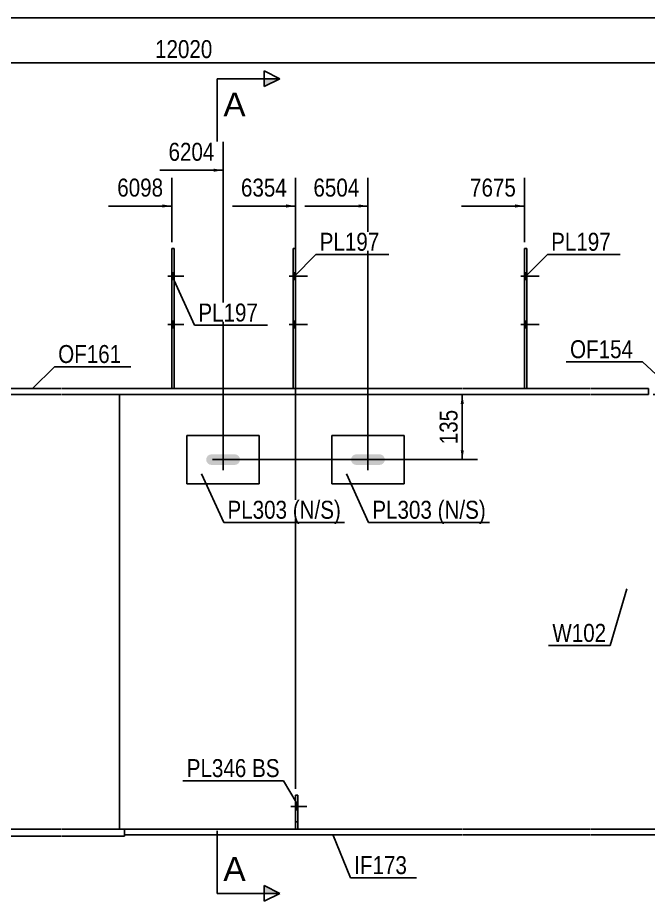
# Model space of a CAD drawing. Header units: millimetres. Extents: x 2 to 405, y 5 to 282.
# Drawn here: x 168.9 to 269.4, y 141.2 to 282 of the extents above; entities that cross this region are included whole.
import ezdxf

# ---------------------------------------------------------------- set-up
doc = ezdxf.new("R2010")
doc.units = ezdxf.units.MM
doc.linetypes.add('DXK_LINE_DOT1', pattern=[1.8814, 0.9407, -0.9407])
doc.linetypes.add('DXK_LINE_DOT2', pattern=[3.9198, 1.9599, -1.9599])
doc.styles.add('Arial', font='ARIAL.TTF', dxfattribs={"height": 0.2})
doc.styles.add('Arial Narrow', font='ARIALN.TTF', dxfattribs={"height": 0.2})

# ---------------------------------------------------------------- blocks, each defined once
blk = doc.blocks.new('Unknown-623472508-9015')
at = {"color": 5, "linetype": 'Continuous'}
blk.add_line((405, 282), (5, 282), dxfattribs=at)
blk = doc.blocks.new('Part-623472508-5504 - 5478')
at = {"color": 2, "linetype": 'Continuous'}
for p, q in [((116.39, 152.75), (107.16, 152.75)), ((107.16, 152.75), (107.16, 151.6)), ((136.95, 152.75), (116.49, 152.75)), ((157.28, 152.75), (137.05, 152.75)), ((175.84, 152.75), (157.38, 152.75)), ((185.94, 152.75), (175.94, 152.75)), ((185.94, 152.75), (185.94, 151.6)), ((116.39, 151.6), (107.16, 151.6)), ((136.95, 151.6), (116.49, 151.6)), ((157.28, 151.6), (137.05, 151.6)), ((175.84, 151.6), (157.38, 151.6)), ((185.94, 151.6), (175.94, 151.6))]:
    blk.add_line(p, q, dxfattribs=at)
blk = doc.blocks.new('Bolt-623472508-5566 - 5478')
at = {"linetype": 'Continuous'}
blk.add_hatch(color=3, dxfattribs=at).paths.add_polyline_path([(199.21, 212.2), (199.02, 211.92), (198.96, 211.6), (199.02, 211.28), (199.21, 211), (199.48, 210.82), (199.8, 210.75), (203.5, 210.75), (203.82, 210.82), (204.09, 211), (204.28, 211.28), (204.34, 211.6), (204.28, 211.92), (204.09, 212.2), (203.82, 212.38), (203.5, 212.45), (199.8, 212.45), (199.48, 212.38)])
at = {"color": 3, "linetype": 'Continuous'}
for p, q in [((201.65, 213.29), (201.65, 209.91)), ((203.34, 211.6), (199.96, 211.6))]:
    blk.add_line(p, q, dxfattribs=at)
blk = doc.blocks.new('Part-623472508-5502 - 5478')
at = {"color": 2, "linetype": 'Continuous'}
for p, q in [((185.94, 152.75), (185.94, 151.83)), ((239.73, 152.75), (185.94, 152.75)), ((260.06, 152.75), (239.83, 152.75)), ((278.62, 152.75), (260.16, 152.75)), ((288.47, 152.75), (278.72, 152.75)), ((288.47, 151.83), (288.47, 152.75)), ((185.94, 151.83), (239.73, 151.83)), ((239.83, 151.83), (260.06, 151.83)), ((260.16, 151.83), (278.62, 151.83)), ((278.72, 151.83), (288.47, 151.83))]:
    blk.add_line(p, q, dxfattribs=at)
blk = doc.blocks.new('Part-623472508-5495 - 5478')
at = {"color": 2, "linetype": 'Continuous'}
for p, q in [((175.84, 222.91), (166.61, 222.91)), ((166.61, 221.98), (166.61, 222.91)), ((239.73, 222.91), (175.94, 222.91)), ((260.06, 222.91), (239.83, 222.91)), ((269.39, 222.91), (260.16, 222.91)), ((269.39, 222.91), (269.39, 221.98)), ((175.84, 221.98), (166.61, 221.98)), ((239.73, 221.98), (175.94, 221.98)), ((260.06, 221.98), (239.83, 221.98)), ((269.39, 221.98), (260.16, 221.98))]:
    blk.add_line(p, q, dxfattribs=at)
blk = doc.blocks.new('Part-623472508-5500 - 5478')
at = {"color": 7, "linetype": 'DXK_LINE_DOT1'}
for p, q in [((56.93, 221.98), (36.16, 221.98)), ((36.16, 221.98), (36.16, 152.75)), ((77.49, 221.98), (57.03, 221.98)), ((97.83, 221.98), (77.59, 221.98)), ((116.39, 221.98), (97.93, 221.98)), ((136.95, 221.98), (116.49, 221.98)), ((157.28, 221.98), (137.05, 221.98)), ((175.84, 221.98), (157.38, 221.98)), ((185.17, 221.98), (175.94, 221.98)), ((56.93, 152.75), (36.16, 152.75)), ((77.49, 152.75), (57.03, 152.75)), ((97.83, 152.75), (77.59, 152.75)), ((116.39, 152.75), (97.93, 152.75)), ((136.95, 152.75), (116.49, 152.75)), ((157.28, 152.75), (137.05, 152.75)), ((175.84, 152.75), (157.38, 152.75)), ((185.17, 152.75), (175.94, 152.75))]:
    blk.add_line(p, q, dxfattribs=at)
at = {"color": 2, "linetype": 'Continuous'}
blk.add_line((185.17, 221.98), (185.17, 152.75), dxfattribs=at)
blk = doc.blocks.new('Part-623472508-5565 - 5478')
at = {"color": 2, "linetype": 'Continuous'}
blk.add_line((185.17, 221.98), (185.17, 152.75), dxfattribs=at)
at = {"color": 7, "linetype": 'DXK_LINE_DOT1'}
for p, q in [((239.73, 221.98), (185.17, 221.98)), ((260.06, 221.98), (239.83, 221.98)), ((278.62, 221.98), (260.16, 221.98)), ((299.18, 221.98), (278.72, 221.98)), ((319.51, 221.98), (299.28, 221.98)), ((354.6, 221.98), (319.61, 221.98)), ((354.6, 221.98), (354.6, 152.75)), ((213.19, 152.75), (185.17, 152.75)), ((239.73, 152.75), (213.57, 152.75)), ((260.06, 152.75), (239.83, 152.75)), ((278.62, 152.75), (260.16, 152.75)), ((299.18, 152.75), (278.72, 152.75)), ((319.51, 152.75), (299.28, 152.75)), ((354.6, 152.75), (319.61, 152.75))]:
    blk.add_line(p, q, dxfattribs=at)
blk = doc.blocks.new('Part-623472508-5523 - 5478')
at = {"color": 2, "linetype": 'Continuous'}
for p, q in [((195.88, 207.75), (195.88, 215.45)), ((195.88, 215.45), (207.42, 215.45)), ((207.42, 215.45), (207.42, 207.75)), ((207.42, 207.75), (195.88, 207.75))]:
    blk.add_line(p, q, dxfattribs=at)
blk = doc.blocks.new('Part-623472508-5524 - 5478')
at = {"color": 2, "linetype": 'Continuous'}
for p, q in [((218.96, 207.75), (218.96, 215.45)), ((218.96, 215.45), (230.5, 215.45)), ((230.5, 215.45), (230.5, 207.75)), ((230.5, 207.75), (218.96, 207.75))]:
    blk.add_line(p, q, dxfattribs=at)
blk = doc.blocks.new('Bolt-623472508-5590 - 5478')
at = {"linetype": 'Continuous'}
for points in [[(213.19, 240.29), (213.19, 241.37), (212.8, 241.37), (212.8, 240.29)], [(213.19, 240.29), (213.19, 241.37), (212.8, 241.37), (212.8, 240.29)], [(213.19, 232.6), (213.19, 233.68), (212.8, 233.68), (212.8, 232.6)], [(213.19, 232.6), (213.19, 233.68), (212.8, 233.68), (212.8, 232.6)]]:
    blk.add_hatch(color=3, dxfattribs=at).paths.add_polyline_path(points)
at = {"color": 3, "linetype": 'Continuous'}
for p, q in [((212.19, 240.83), (215.11, 240.83)), ((212.19, 240.83), (215.11, 240.83)), ((212.8, 241.37), (213.19, 241.37)), ((212.8, 241.37), (213.19, 241.37)), ((212.8, 240.29), (213.19, 240.29)), ((212.8, 240.29), (213.19, 240.29)), ((212.8, 233.68), (213.19, 233.68)), ((212.8, 233.68), (213.19, 233.68)), ((212.19, 233.14), (215.11, 233.14)), ((212.19, 233.14), (215.11, 233.14)), ((212.8, 232.6), (213.19, 232.6)), ((212.8, 232.6), (213.19, 232.6))]:
    blk.add_line(p, q, dxfattribs=at)
blk = doc.blocks.new('Bolt-623472508-13628 - 5478')
at = {"linetype": 'Continuous'}
for points in [[(193.86, 240.29), (193.86, 241.37), (193.48, 241.37), (193.48, 240.29)], [(193.86, 240.29), (193.86, 241.37), (193.48, 241.37), (193.48, 240.29)], [(193.86, 232.6), (193.86, 233.68), (193.48, 233.68), (193.48, 232.6)], [(193.86, 232.6), (193.86, 233.68), (193.48, 233.68), (193.48, 232.6)]]:
    blk.add_hatch(color=3, dxfattribs=at).paths.add_polyline_path(points)
at = {"color": 3, "linetype": 'Continuous'}
for p, q in [((192.86, 240.83), (195.4, 240.83)), ((192.86, 240.83), (195.4, 240.83)), ((193.48, 241.37), (193.86, 241.37)), ((193.48, 241.37), (193.86, 241.37)), ((193.48, 240.29), (193.86, 240.29)), ((193.48, 240.29), (193.86, 240.29)), ((193.48, 233.68), (193.86, 233.68)), ((193.48, 233.68), (193.86, 233.68)), ((192.86, 233.14), (195.4, 233.14)), ((192.86, 233.14), (195.4, 233.14)), ((193.48, 232.6), (193.86, 232.6)), ((193.48, 232.6), (193.86, 232.6))]:
    blk.add_line(p, q, dxfattribs=at)
blk = doc.blocks.new('Part-623472508-5539 - 5478')
at = {"color": 2, "linetype": 'Continuous'}
for p, q in [((212.8, 222.91), (212.8, 245.22)), ((212.8, 245.22), (213.19, 245.22)), ((213.19, 245.22), (213.19, 222.91))]:
    blk.add_line(p, q, dxfattribs=at)
at = {"color": 7, "linetype": 'DXK_LINE_DOT1'}
blk.add_line((213.19, 222.91), (212.8, 222.91), dxfattribs=at)
blk = doc.blocks.new('Part-623472508-5540 - 5478')
at = {"color": 2, "linetype": 'Continuous'}
for p, q in [((213.19, 152.75), (213.19, 158.14)), ((213.57, 158.14), (213.19, 158.14)), ((213.57, 152.75), (213.57, 158.14))]:
    blk.add_line(p, q, dxfattribs=at)
at = {"color": 7, "linetype": 'DXK_LINE_DOT1'}
for p, q in [((213.19, 153.91), (213.57, 153.91)), ((213.19, 152.75), (213.57, 152.75))]:
    blk.add_line(p, q, dxfattribs=at)
blk = doc.blocks.new('Part-623472508-5543 - 5478')
at = {"color": 7, "linetype": 'DXK_LINE_DOT1'}
for p, q in [((213.19, 158.14), (213.19, 152.75)), ((213.57, 158.14), (213.19, 158.14)), ((213.57, 152.75), (213.57, 158.14))]:
    blk.add_line(p, q, dxfattribs=at)
blk = doc.blocks.new('Part-623472508-5555 - 5478')
at = {"color": 2, "linetype": 'Continuous'}
for p, q in [((249.67, 222.91), (249.67, 245.22)), ((249.67, 245.22), (250.06, 245.22)), ((250.06, 245.22), (250.06, 222.91))]:
    blk.add_line(p, q, dxfattribs=at)
at = {"color": 7, "linetype": 'DXK_LINE_DOT1'}
blk.add_line((250.06, 222.91), (249.67, 222.91), dxfattribs=at)
blk = doc.blocks.new('Bolt-623472508-5567 - 5478')
at = {"linetype": 'Continuous'}
blk.add_hatch(color=3, dxfattribs=at).paths.add_polyline_path([(222.28, 212.2), (222.1, 211.92), (222.03, 211.6), (222.1, 211.28), (222.28, 211), (222.56, 210.82), (222.88, 210.75), (226.57, 210.75), (226.9, 210.82), (227.17, 211), (227.35, 211.28), (227.42, 211.6), (227.35, 211.92), (227.17, 212.2), (226.9, 212.38), (226.57, 212.45), (222.88, 212.45), (222.56, 212.38)])
at = {"color": 3, "linetype": 'Continuous'}
for p, q in [((224.73, 213.29), (224.73, 209.91)), ((226.42, 211.6), (223.03, 211.6))]:
    blk.add_line(p, q, dxfattribs=at)
blk = doc.blocks.new('Bolt-623472508-5591 - 5478')
at = {"linetype": 'Continuous'}
blk.add_hatch(color=3, dxfattribs=at).paths.add_polyline_path([(213.57, 155.83), (213.57, 156.91), (213.19, 156.91), (213.19, 155.83)])
at = {"color": 3, "linetype": 'Continuous'}
for p, q in [((212.46, 156.37), (215, 156.37)), ((213.19, 156.91), (213.57, 156.91)), ((213.19, 155.83), (213.57, 155.83))]:
    blk.add_line(p, q, dxfattribs=at)
blk = doc.blocks.new('Bolt-623472508-5594 - 5478')
at = {"color": 3, "linetype": 'DXK_LINE_DOT2'}
for p, q in [((212.46, 156.37), (215, 156.37)), ((213.19, 156.91), (213.57, 156.91)), ((213.19, 155.83), (213.57, 155.83))]:
    blk.add_line(p, q, dxfattribs=at)
blk = doc.blocks.new('Bolt-623472508-5606 - 5478')
at = {"linetype": 'Continuous'}
for points in [[(250.06, 240.29), (250.06, 241.37), (249.67, 241.37), (249.67, 240.29)], [(250.06, 240.29), (250.06, 241.37), (249.67, 241.37), (249.67, 240.29)], [(250.06, 232.6), (250.06, 233.68), (249.67, 233.68), (249.67, 232.6)], [(250.06, 232.6), (250.06, 233.68), (249.67, 233.68), (249.67, 232.6)]]:
    blk.add_hatch(color=3, dxfattribs=at).paths.add_polyline_path(points)
at = {"color": 3, "linetype": 'Continuous'}
for p, q in [((249.06, 240.83), (251.98, 240.83)), ((249.06, 240.83), (251.98, 240.83)), ((249.67, 241.37), (250.06, 241.37)), ((249.67, 241.37), (250.06, 241.37)), ((249.67, 240.29), (250.06, 240.29)), ((249.67, 240.29), (250.06, 240.29)), ((249.67, 233.68), (250.06, 233.68)), ((249.67, 233.68), (250.06, 233.68)), ((249.06, 233.14), (251.98, 233.14)), ((249.06, 233.14), (251.98, 233.14)), ((249.67, 232.6), (250.06, 232.6)), ((249.67, 232.6), (250.06, 232.6))]:
    blk.add_line(p, q, dxfattribs=at)
blk = doc.blocks.new('Part-623472508-13627 - 5478')
at = {"color": 2, "linetype": 'Continuous'}
for p, q in [((193.48, 222.91), (193.48, 245.22)), ((193.48, 245.22), (193.86, 245.22)), ((193.86, 245.22), (193.86, 222.91))]:
    blk.add_line(p, q, dxfattribs=at)
at = {"color": 7, "linetype": 'DXK_LINE_DOT1'}
blk.add_line((193.86, 222.91), (193.48, 222.91), dxfattribs=at)
blk = doc.blocks.new('StraightDimension-623472508-10686 - 5478')
at = {"color": 7, "linetype": 'Continuous'}
blk.add_line((34.63, 274.81), (356.13, 274.81), dxfattribs=at)
at = {"color": 0}
blk.add_wipeout([(200.55, 274.96), (200.55, 279.16), (190.21, 279.16), (190.21, 274.96)], dxfattribs=at)
at = {"color": 3, "style": 'Arial Narrow'}
blk.add_text('12020', height=2.863, dxfattribs=at).set_placement((190.81, 275.56))
blk = doc.blocks.new('StraightDimension-623472508-14199 - 5478')
at = {"linetype": 'Continuous'}
for points in [[(239.5, 220.48), (239.75, 221.98), (240, 220.48)], [(240, 213.1), (239.75, 211.6), (239.5, 213.1)]]:
    blk.add_hatch(color=7, dxfattribs=at).paths.add_polyline_path(points)
at = {"color": 7, "linetype": 'Continuous'}
for p, q in [((232.24, 221.98), (242.15, 221.98)), ((239.75, 211.6), (239.75, 221.98)), ((202.65, 211.6), (242.15, 211.6))]:
    blk.add_line(p, q, dxfattribs=at)
at = {"color": 0}
blk.add_wipeout([(239.6, 220.13), (235.4, 220.13), (235.4, 213.45), (239.6, 213.45)], dxfattribs=at)
at = {"color": 3, "style": 'Arial Narrow'}
blk.add_text('135', height=2.863, rotation=90.0002, dxfattribs=at).set_placement((239, 214.05))
blk = doc.blocks.new('StraightDimension-623472508-15137 - 5478')
at = {"linetype": 'Continuous'}
blk.add_hatch(color=7, dxfattribs=at).paths.add_polyline_path([(223.23, 252.25), (224.73, 252), (223.23, 251.75)])
at = {"color": 7, "linetype": 'Continuous'}
for p, q in [((224.73, 212.6), (224.73, 256.5)), ((214.66, 252), (224.73, 252))]:
    blk.add_line(p, q, dxfattribs=at)
at = {"color": 0}
blk.add_wipeout([(223.95, 252.9), (223.95, 257.1), (215.44, 257.1), (215.44, 252.9)], dxfattribs=at)
at = {"color": 3, "style": 'Arial Narrow'}
blk.add_text('6504', height=2.863, dxfattribs=at).set_placement((216.04, 253.5))
blk = doc.blocks.new('StraightDimension-623472508-15136 - 5478')
at = {"linetype": 'Continuous'}
blk.add_hatch(color=7, dxfattribs=at).paths.add_polyline_path([(248.17, 252.25), (249.67, 252), (248.17, 251.75)])
at = {"color": 7, "linetype": 'Continuous'}
for p, q in [((249.67, 246.22), (249.67, 256.5)), ((239.61, 252), (249.67, 252))]:
    blk.add_line(p, q, dxfattribs=at)
at = {"color": 0}
blk.add_wipeout([(248.9, 252.9), (248.9, 257.1), (240.39, 257.1), (240.39, 252.9)], dxfattribs=at)
at = {"color": 3, "style": 'Arial Narrow'}
blk.add_text('7675', height=2.863, dxfattribs=at).set_placement((240.99, 253.5))
blk = doc.blocks.new('StraightDimension-623472508-15138 - 5478')
at = {"linetype": 'Continuous'}
blk.add_hatch(color=7, dxfattribs=at).paths.add_polyline_path([(211.69, 252.25), (213.19, 252), (211.69, 251.75)])
at = {"color": 7, "linetype": 'Continuous'}
for p, q in [((213.19, 159.14), (213.19, 256.5)), ((203.13, 252), (213.19, 252))]:
    blk.add_line(p, q, dxfattribs=at)
at = {"color": 0}
blk.add_wipeout([(212.41, 252.9), (212.41, 257.1), (203.9, 257.1), (203.9, 252.9)], dxfattribs=at)
at = {"color": 3, "style": 'Arial Narrow'}
blk.add_text('6354', height=2.863, dxfattribs=at).set_placement((204.5, 253.5))
blk = doc.blocks.new('StraightDimension-623472508-15139 - 5478')
at = {"linetype": 'Continuous'}
blk.add_hatch(color=7, dxfattribs=at).paths.add_polyline_path([(200.15, 257.95), (201.65, 257.7), (200.15, 257.45)])
at = {"color": 7, "linetype": 'Continuous'}
for p, q in [((201.65, 212.6), (201.65, 262.2)), ((191.59, 257.7), (201.65, 257.7))]:
    blk.add_line(p, q, dxfattribs=at)
at = {"color": 0}
blk.add_wipeout([(200.87, 258.6), (200.87, 262.8), (192.36, 262.8), (192.36, 258.6)], dxfattribs=at)
at = {"color": 3, "style": 'Arial Narrow'}
blk.add_text('6204', height=2.863, dxfattribs=at).set_placement((192.96, 259.2))
blk = doc.blocks.new('StraightDimension-623472508-15140 - 5478')
at = {"linetype": 'Continuous'}
blk.add_hatch(color=7, dxfattribs=at).paths.add_polyline_path([(191.98, 252.25), (193.48, 252), (191.98, 251.75)])
at = {"color": 7, "linetype": 'Continuous'}
for p, q in [((193.48, 246.22), (193.48, 256.5)), ((183.41, 252), (193.48, 252))]:
    blk.add_line(p, q, dxfattribs=at)
at = {"color": 0}
blk.add_wipeout([(192.7, 252.9), (192.7, 257.1), (184.19, 257.1), (184.19, 252.9)], dxfattribs=at)
at = {"color": 3, "style": 'Arial Narrow'}
blk.add_text('6098', height=2.863, dxfattribs=at).set_placement((184.79, 253.5))
blk = doc.blocks.new('Mark-623472508-12630 - 5478')
at = {"color": 0}
for points in [[(234.93, 202.18), (234.93, 205.18), (225.42, 205.18), (225.42, 202.18)], [(243.49, 202.18), (243.49, 205.18), (235.83, 205.18), (235.83, 202.18)]]:
    blk.add_wipeout(points, dxfattribs=at)
for points in [[(234.93, 202.18), (234.93, 205.18), (225.42, 205.18), (225.42, 202.18)], [(243.49, 202.18), (243.49, 205.18), (235.83, 205.18), (235.83, 202.18)]]:
    blk.add_wipeout(points, dxfattribs=at)
at = {"color": 7, "linetype": 'Continuous'}
for p, q in [((221.29, 209.31), (224.82, 201.58)), ((224.82, 201.58), (244.09, 201.58))]:
    blk.add_line(p, q, dxfattribs=at)
at = {"color": 3, "style": 'Arial Narrow'}
for s, p in [('PL303', (225.42, 202.18)), ('(N/', (235.83, 202.18)), ('S)', (240.21, 202.18))]:
    blk.add_text(s, height=2.863, dxfattribs=at).set_placement(p)
blk = doc.blocks.new('Mark-623472508-12585 - 5478')
at = {"color": 7, "linetype": 'Continuous'}
blk.add_line((274.02, 222.03), (268.46, 227.16), dxfattribs=at)
at = {"color": 0}
blk.add_wipeout([(266.96, 227.76), (266.96, 230.76), (256.92, 230.76), (256.92, 227.76)], dxfattribs=at)
blk.add_wipeout([(266.96, 227.76), (266.96, 230.76), (256.92, 230.76), (256.92, 227.76)], dxfattribs=at)
at = {"color": 7, "linetype": 'Continuous'}
blk.add_line((256.32, 227.16), (268.46, 227.16), dxfattribs=at)
at = {"color": 3, "style": 'Arial Narrow'}
blk.add_text('OF154', height=2.863, dxfattribs=at).set_placement((256.92, 227.76))
blk = doc.blocks.new('SectionMark-623472508-6266 - 5478')
at = {"linetype": 'Continuous'}
for points in [[(208.19, 271.01), (208.19, 272.26), (210.69, 272.26)], [(208.19, 142.49), (208.19, 143.74), (210.69, 142.49)]]:
    blk.add_hatch(color=30, dxfattribs=at).paths.add_polyline_path(points)
at = {"color": 30, "linetype": 'Continuous'}
for p, q in [((208.19, 271.01), (208.19, 273.51)), ((208.19, 273.51), (210.69, 272.26)), ((200.69, 272.26), (200.69, 262.26)), ((200.69, 272.26), (210.69, 272.26)), ((210.69, 272.26), (208.19, 271.01)), ((200.69, 142.49), (200.69, 152.49)), ((210.69, 142.49), (208.19, 143.74)), ((208.19, 143.74), (208.19, 141.24)), ((200.69, 142.49), (210.69, 142.49)), ((210.69, 142.49), (208.19, 141.24))]:
    blk.add_line(p, q, dxfattribs=at)
at = {"color": 0, "linetype": 'Continuous'}
for points in [[(205.24, 266.26), (205.24, 270.26), (201.69, 270.26), (201.69, 266.26)], [(205.24, 144.49), (205.24, 148.49), (201.69, 148.49), (201.69, 144.49)]]:
    blk.add_wipeout(points, dxfattribs=at)
at = {"color": 96, "linetype": 'Continuous', "style": 'Arial'}
for p in [(201.69, 266.26), (201.69, 144.49)]:
    blk.add_text('A', height=3.82, dxfattribs=at).set_placement(p)
blk = doc.blocks.new('MarkSet-623472508-12558 - 5478')
at = {"color": 0}
for points in [[(205.37, 161.03), (205.37, 164.03), (195.86, 164.03), (195.86, 161.03)], [(210.65, 161.03), (210.65, 164.03), (206.27, 164.03), (206.27, 161.03)]]:
    blk.add_wipeout(points, dxfattribs=at)
for points in [[(205.37, 161.03), (205.37, 164.03), (195.86, 164.03), (195.86, 161.03)], [(210.65, 161.03), (210.65, 164.03), (206.27, 164.03), (206.27, 161.03)]]:
    blk.add_wipeout(points, dxfattribs=at)
at = {"color": 7, "linetype": 'Continuous'}
for p in [(195.26, 160.43), (213.29, 157.04)]:
    blk.add_line(p, (211.25, 160.43), dxfattribs=at)
at = {"color": 3, "style": 'Arial Narrow'}
for s, p in [('PL346', (195.86, 161.03)), ('BS', (206.27, 161.03))]:
    blk.add_text(s, height=2.863, dxfattribs=at).set_placement(p)
blk = doc.blocks.new('Mark-623472508-12588 - 5478')
at = {"color": 0}
blk.add_wipeout([(185.43, 226.99), (185.43, 229.99), (175.38, 229.99), (175.38, 226.99)], dxfattribs=at)
blk.add_wipeout([(185.43, 226.99), (185.43, 229.99), (175.38, 229.99), (175.38, 226.99)], dxfattribs=at)
at = {"color": 7, "linetype": 'Continuous'}
for p, q in [((171.24, 222.85), (174.78, 226.39)), ((174.78, 226.39), (186.93, 226.39))]:
    blk.add_line(p, q, dxfattribs=at)
at = {"color": 3, "style": 'Arial Narrow'}
blk.add_text('OF161', height=2.863, dxfattribs=at).set_placement((175.38, 226.99))
blk = doc.blocks.new('Mark-623472508-12600 - 5478')
at = {"color": 0}
blk.add_wipeout([(230.94, 145.57), (230.94, 148.57), (222.54, 148.57), (222.54, 145.57)], dxfattribs=at)
blk.add_wipeout([(230.94, 145.57), (230.94, 148.57), (222.54, 148.57), (222.54, 145.57)], dxfattribs=at)
at = {"color": 7, "linetype": 'Continuous'}
for p, q in [((219.13, 151.89), (221.94, 144.97)), ((221.94, 144.97), (232.44, 144.97))]:
    blk.add_line(p, q, dxfattribs=at)
at = {"color": 3, "style": 'Arial Narrow'}
blk.add_text('IF173', height=2.863, dxfattribs=at).set_placement((222.54, 145.57))
blk = doc.blocks.new('Mark-623472508-12627 - 5478')
at = {"color": 0}
for points in [[(211.85, 202.18), (211.85, 205.18), (202.35, 205.18), (202.35, 202.18)], [(220.41, 202.18), (220.41, 205.18), (212.75, 205.18), (212.75, 202.18)]]:
    blk.add_wipeout(points, dxfattribs=at)
for points in [[(211.85, 202.18), (211.85, 205.18), (202.35, 205.18), (202.35, 202.18)], [(220.41, 202.18), (220.41, 205.18), (212.75, 205.18), (212.75, 202.18)]]:
    blk.add_wipeout(points, dxfattribs=at)
at = {"color": 7, "linetype": 'Continuous'}
for p, q in [((198.21, 209.31), (201.75, 201.58)), ((201.75, 201.58), (221.01, 201.58))]:
    blk.add_line(p, q, dxfattribs=at)
at = {"color": 3, "style": 'Arial Narrow'}
for s, p in [('PL303', (202.35, 202.18)), ('(N/', (212.75, 202.18)), ('S)', (217.13, 202.18))]:
    blk.add_text(s, height=2.863, dxfattribs=at).set_placement(p)
blk = doc.blocks.new('Mark-623472508-12639 - 5478')
at = {"color": 0}
blk.add_wipeout([(226.54, 244.87), (226.54, 247.87), (217.04, 247.87), (217.04, 244.87)], dxfattribs=at)
blk.add_wipeout([(226.54, 244.87), (226.54, 247.87), (217.04, 247.87), (217.04, 244.87)], dxfattribs=at)
at = {"color": 7, "linetype": 'Continuous'}
for p, q in [((212.9, 240.73), (216.44, 244.27)), ((216.44, 244.27), (228.04, 244.27))]:
    blk.add_line(p, q, dxfattribs=at)
at = {"color": 3, "style": 'Arial Narrow'}
blk.add_text('PL197', height=2.863, dxfattribs=at).set_placement((217.04, 244.87))
blk = doc.blocks.new('Mark-623472508-12651 - 5478')
at = {"color": 0}
blk.add_wipeout([(263.41, 244.87), (263.41, 247.87), (253.91, 247.87), (253.91, 244.87)], dxfattribs=at)
blk.add_wipeout([(263.41, 244.87), (263.41, 247.87), (253.91, 247.87), (253.91, 244.87)], dxfattribs=at)
at = {"color": 7, "linetype": 'Continuous'}
for p, q in [((249.77, 240.73), (253.31, 244.27)), ((253.31, 244.27), (264.91, 244.27))]:
    blk.add_line(p, q, dxfattribs=at)
at = {"color": 3, "style": 'Arial Narrow'}
blk.add_text('PL197', height=2.863, dxfattribs=at).set_placement((253.91, 244.87))
blk = doc.blocks.new('Mark-623472508-12663 - 5478')
at = {"color": 0}
blk.add_wipeout([(262.69, 182.57), (262.69, 185.57), (254.1, 185.57), (254.1, 182.57)], dxfattribs=at)
blk.add_wipeout([(262.69, 182.57), (262.69, 185.57), (254.1, 185.57), (254.1, 182.57)], dxfattribs=at)
at = {"color": 7, "linetype": 'Continuous'}
for p in [(265.99, 191.01), (253.5, 181.97)]:
    blk.add_line(p, (263.29, 181.97), dxfattribs=at)
at = {"color": 3, "style": 'Arial Narrow'}
blk.add_text('W102', height=2.863, dxfattribs=at).set_placement((254.1, 182.57))
blk = doc.blocks.new('Mark-623472508-13662 - 5478')
at = {"color": 0}
blk.add_wipeout([(207.22, 233.6), (207.22, 236.6), (197.71, 236.6), (197.71, 233.6)], dxfattribs=at)
blk.add_wipeout([(207.22, 233.6), (207.22, 236.6), (197.71, 236.6), (197.71, 233.6)], dxfattribs=at)
at = {"color": 7, "linetype": 'Continuous'}
for p, q in [((193.58, 240.73), (197.11, 233)), ((197.11, 233), (208.72, 233))]:
    blk.add_line(p, q, dxfattribs=at)
at = {"color": 3, "style": 'Arial Narrow'}
blk.add_text('PL197', height=2.863, dxfattribs=at).set_placement((197.71, 233.6))

msp = doc.modelspace()

# ---------------------------------------------------------------- block references
for name in ['Unknown-623472508-9015', 'Part-623472508-13627 - 5478', 'Part-623472508-5539 - 5478', 'Part-623472508-5555 - 5478', 'Bolt-623472508-13628 - 5478', 'Bolt-623472508-5590 - 5478', 'Bolt-623472508-5606 - 5478', 'Part-623472508-5495 - 5478', 'Part-623472508-5500 - 5478', 'Part-623472508-5565 - 5478', 'Part-623472508-5523 - 5478', 'Part-623472508-5524 - 5478', 'Bolt-623472508-5566 - 5478', 'Bolt-623472508-5567 - 5478', 'Part-623472508-5540 - 5478', 'Part-623472508-5543 - 5478', 'Bolt-623472508-5591 - 5478', 'Bolt-623472508-5594 - 5478', 'Part-623472508-5504 - 5478', 'Part-623472508-5502 - 5478']:
    msp.add_blockref(name, (0, 0))

# ---------------------------------------------------------------- next in the draw order: block references
for name in ['StraightDimension-623472508-10686 - 5478', 'Mark-623472508-12588 - 5478', 'Mark-623472508-12585 - 5478', 'StraightDimension-623472508-14199 - 5478', 'Mark-623472508-12630 - 5478', 'Mark-623472508-12663 - 5478', 'Mark-623472508-12600 - 5478']:
    msp.add_blockref(name, (0, 0))

# ---------------------------------------------------------------- next in the draw order: block references
for name in ['StraightDimension-623472508-15139 - 5478', 'StraightDimension-623472508-15138 - 5478', 'StraightDimension-623472508-15137 - 5478', 'StraightDimension-623472508-15136 - 5478']:
    msp.add_blockref(name, (0, 0))

# ---------------------------------------------------------------- next in the draw order: block references
for name in ['SectionMark-623472508-6266 - 5478', 'StraightDimension-623472508-15140 - 5478', 'Mark-623472508-12639 - 5478', 'Mark-623472508-12651 - 5478']:
    msp.add_blockref(name, (0, 0))

# ---------------------------------------------------------------- next in the draw order: block references
for name in ['Mark-623472508-13662 - 5478', 'Mark-623472508-12627 - 5478', 'MarkSet-623472508-12558 - 5478']:
    msp.add_blockref(name, (0, 0))

doc.saveas('drawing.dxf')
